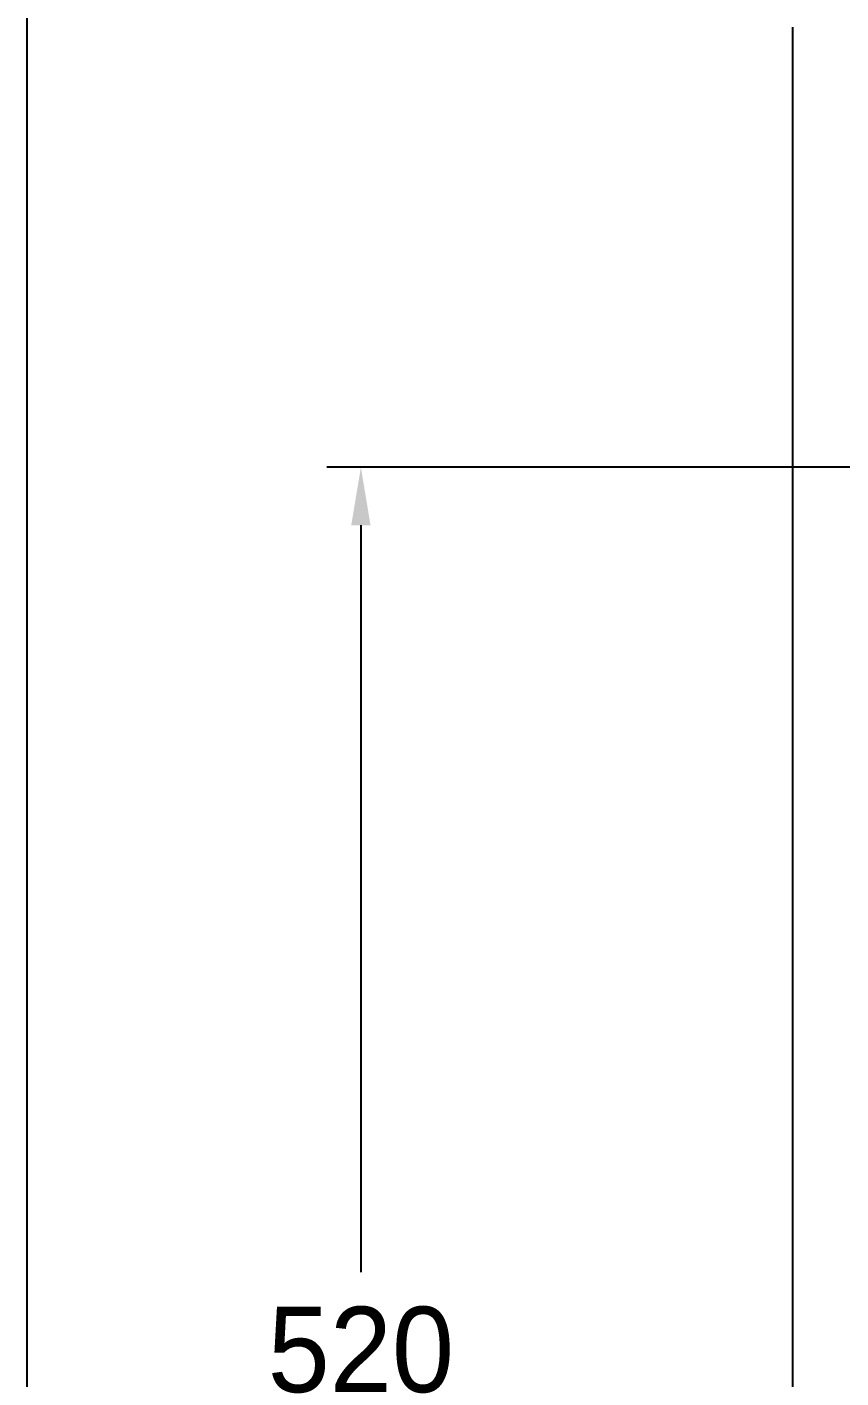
# Model space of a CAD drawing. Header units: millimetres. Extents: x 0 to 1800, y -67 to 2530.
# Drawn here: x 0 to 238.3, y 531 to 926.6 of the extents above; entities that cross this region are included whole.
import ezdxf

# ---------------------------------------------------------------- set-up
doc = ezdxf.new("R2010")
doc.units = ezdxf.units.MM
for name, color, linetype in [('도각라인', 7, 'Continuous'), ('외형선', 3, 'Continuous'), ('치수선', 7, 'Continuous')]:
    doc.layers.add(name, color=color, linetype=linetype)
doc.styles.add('____', font='')
doc.styles.get('____').set_extended_font_data('굴림')
doc.dimstyles.new('MSADIM', dxfattribs={"dimtxt": 33, "dimasz": 17, "dimexe": 10, "dimexo": 7.5, "dimgap": 10, "dimtad": 0, "dimtih": 1, "dimtoh": 1, "dimdec": 0, "dimzin": 1, "dimdsep": 46, "dimtxsty": '____', "dimcen": 11.25, "dimadec": 0, "dimazin": 0, "dimtfac": 1, "dimtdec": 0, "dimtix": 1, "dimtmove": 0, "dimatfit": 3, "dimfxl": 0, "dimtolj": 1, "dimtzin": 1, "dimarcsym": 0})

# ---------------------------------------------------------------- blocks, each defined once
blk = doc.blocks.new('*D1')
at = {"layer": '치수선', "color": 0, "linetype": 'Continuous', "lineweight": -2}
for p, q in [((421.43, 797.69), (87.74, 797.69)), ((97.74, 780.69), (97.74, 561.99)), ((97.74, 297.65), (97.74, 516.36)), ((216.7, 280.65), (87.74, 280.65))]:
    blk.add_line(p, q, dxfattribs=at)
at = {"layer": '치수선', "color": 0, "linetype": 'Continuous'}
for points in [[(94.91, 780.69), (100.57, 780.69), (97.74, 797.69)], [(94.91, 297.65), (100.57, 297.65), (97.74, 280.65)]]:
    blk.add_solid(points, dxfattribs=at)
at = {"layer": '치수선', "color": 0, "linetype": 'Continuous', "insert": (97.74, 539.17), "char_height": 25, "attachment_point": 5, "style": '____'}
blk.add_mtext('\\A1;520', dxfattribs=at)

msp = doc.modelspace()

# ---------------------------------------------------------------- linework, layer by layer
at = {"layer": '도각라인', "color": 7}
msp.add_line((0, 0), (0, 2530), dxfattribs=at)
at = {"layer": '외형선'}
msp.add_line((224.2, 280.65), (224.2, 926.6), dxfattribs=at)

# ---------------------------------------------------------------- dimensions: what is measured, and where the dimension line sits
at = {"layer": '치수선', "linetype": 'Continuous'}
dim = msp.add_linear_dim(base=(97.74, 797.69), p1=(224.2, 280.65), p2=(428.93, 797.69), angle=90, text='520', dimstyle='MSADIM', override={"dimtxt": 25}, dxfattribs=at)
dim.commit()
dim.dimension.update_dxf_attribs({"geometry": '*D1', "text_midpoint": (97.74, 539.17)})

doc.saveas('drawing.dxf')
